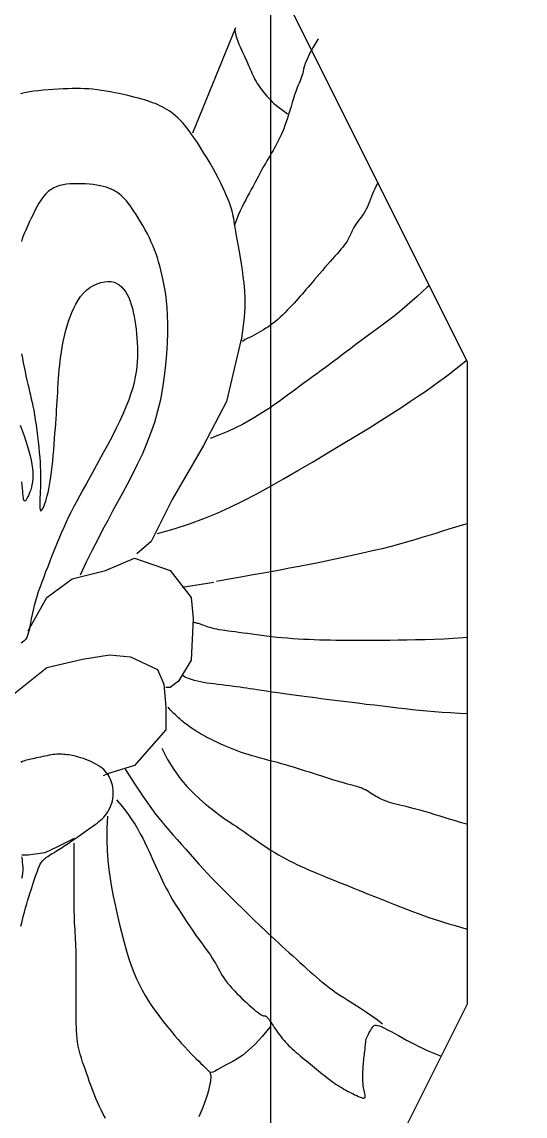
# Model space of a CAD drawing. Extents: x 377 to 3679, y 2766 to 6385.
# Drawn here: x 2147.2 to 2214.5, y 5217 to 5363.2 of the extents above; entities that cross this region are included whole.
import ezdxf

# ---------------------------------------------------------------- set-up
doc = ezdxf.new("R2010")
doc.units = 0
doc.header["$MEASUREMENT"] = 0
doc.layers.get('0').update_dxf_attribs({"linetype": 'CONTINUOUS'})
for name, color, linetype in [('3', 3, 'CONTINUOUS'), ('7', 7, 'CONTINUOUS'), ('BH', 3, 'CONTINUOUS'), ('TEXT', 3, 'CONTINUOUS')]:
    doc.layers.add(name, color=color, linetype=linetype)
doc.styles.add('HZ', font='')
doc.styles.get('HZ').set_extended_font_data('仿宋_GB2312')
doc.dimstyles.get("Standard").update_dxf_attribs({"dimscale": 25, "dimtxt": 2, "dimasz": 0.5, "dimexe": 1, "dimexo": 1, "dimgap": 0.5, "dimtad": 1, "dimdec": 0, "dimzin": 0, "dimtxsty": 'HZ', "dimblk1": 'DOT', "dimblk2": 'DOT', "dimsah": 1, "dimcen": 0, "dimclrd": 256, "dimclre": 256, "dimclrt": 256, "dimazin": 3, "dimtfac": 0.5, "dimtdec": 0, "dimtmove": 0, "dimatfit": 3, "dimtolj": 1, "dimtzin": 0})

# ---------------------------------------------------------------- blocks, each defined once
blk = doc.blocks.new('_DOT')
at = {"color": 0, "linetype": 'BYBLOCK'}
blk.add_line((-0.35, 0), (-1, 0), dxfattribs=at)
at = {"color": 0, "linetype": 'BYBLOCK', "const_width": 0.35}
blk.add_lwpolyline([(-0.175, 0, 1), (0.175, 0, 1)], format="xyb", close=True, dxfattribs=at)

msp = doc.modelspace()

# ---------------------------------------------------------------- hatches: boundary and pattern name
at = {"layer": 'BH'}
h = msp.add_hatch(dxfattribs=at)
h.set_pattern_fill('AR-RROOF', color=256, scale=20, angle=45, style=0)
h.set_pattern_definition([(45, (-7283.46, 4749.96), (431.052, 1149.473), [7620, -1016, 2540, -508]), (45, (-6985.3, 5407.3), (-836.96, 118.54), [1524, -167.64, 3048, -381]), (45, (-7409.2, 5234.9), (1627.222, 2108.564), [4064, -711.2, 2032, -508])])
h.paths.add_polyline_path([(2567.11, 5597.22), (2600.41, 5597.22), (2593.71, 5544.63, -0.101163), (2592.53, 5542.39), (2592.53, 5539.73), (2604.15, 5539.73, 0.190114), (2600.05, 5486.57, 0.025119), (2632.22, 5308.46, -0.363634), (2618.82, 5289.05), (2658.04, 5289.05, -0.483808), (2649.98, 5302.96, 0.28695), (2663.9, 5331.52, 0.064201), (2631.51, 5446.8), (2749.91, 5446.8, 0.064201), (2717.51, 5331.52, 0.28695), (2731.44, 5302.96, -0.483808), (2723.37, 5289.05), (2930.74, 5289.05), (2930.74, 5731.05), (2160.74, 5731.05), (2160.74, 5723.55), (2100.74, 5723.55), (2100.74, 5731.05), (1330.74, 5731.05), (1330.74, 5289.05), (2036.79, 5289.05), (2036.79, 5331.05), (2086.79, 5431.05), (2186.79, 5431.05), (2236.79, 5331.05), (2236.79, 5289.05), (2418.52, 5289.05), (2418.52, 5291.59, -0.140722), (2440.36, 5299.49, 0.230128), (2445.11, 5308.14), (2445.11, 5341.46, -0.518981), (2444.22, 5346.92, -0.60604), (2443.49, 5351.97, -0.660376), (2442.71, 5357.3, -0.015724), (2440.71, 5357.7), (2406.53, 5409.21), (2473.78, 5409.21), (2470.19, 5414.61), (2556.7, 5414.61, 0.010093), (2567.48, 5486.57, 0.190114), (2563.38, 5539.73), (2575, 5539.73), (2575, 5542.39, -0.101163), (2573.82, 5544.63)])
h.paths.add_polyline_path([(2036.79, 5271.05), (2024.19, 5271.05), (2024.19, 5281.05), (1343.33, 5281.05), (1343.33, 5271.05), (1330.74, 5271.05), (1330.74, 4989.05), (1661.34, 4989.05), (1661.34, 4991.65, -0.241584), (1679.42, 5003.95, 0.406968), (1690.3, 5019.9, 0.174163), (1687.89, 5024.03, -0.625959), (1690.29, 5048.29, 0.304056), (1680.39, 5064.79, -0.313174), (1656.39, 5094.57, -0.059937), (1661.68, 5141.99), (1728.9, 5141.99, -0.037567), (1733.55, 5112.39), (1768.7, 5112.39, -0.103304), (1767.97, 5075.11, -0.218444), (1752.9, 5058.35, -0.255287), (1748.23, 5050.62, 0.350014), (1746.37, 5041.77, -0.652621), (1746.37, 5021.37, 0.209907), (1750.83, 5002.85, -0.168461), (1771.93, 4991.65), (1771.93, 4989.05), (1795.65, 4989.05), (1795.65, 4991.65, -0.192355), (1816.68, 5004.36, 0.366447), (1824.02, 5020.82, -0.534024), (1820.57, 5043.28, 0.19278), (1824.98, 5049.16, 0.255254), (1815.1, 5062.85, -0.365209), (1792.78, 5095.97, -0.025268), (1798.2, 5138.33), (1862.6, 5138.33, -0.025268), (1868.02, 5095.97, -0.365209), (1845.7, 5062.85, 0.255254), (1835.82, 5049.16, 0.19278), (1840.23, 5043.28, -0.534024), (1836.78, 5020.82, 0.366447), (1844.12, 5004.36, -0.192355), (1865.15, 4991.65), (1865.15, 4989.05), (2036.79, 4989.05)])
h.paths.add_polyline_path([(2930.74, 5271.05), (2918.14, 5271.05), (2918.14, 5281.05), (2250.69, 5281.05), (2250.69, 5271.05), (2236.79, 5271.05), (2236.79, 4989.05), (2930.74, 4989.05)])

# ---------------------------------------------------------------- linework, layer by layer
at = {"layer": '3'}
for points in [[(2175.79, 5362.42), (2170.07, 5348.35)], [(2175.69, 5362.26), (2175.77, 5361.84), (2175.87, 5361.42), (2175.99, 5361.02), (2176.13, 5360.63), (2176.27, 5360.26), (2176.42, 5359.91), (2176.56, 5359.58), (2176.7, 5359.28), (2176.83, 5359), (2176.95, 5358.74), (2177.06, 5358.5), (2177.16, 5358.27), (2177.26, 5358.05), (2177.35, 5357.83), (2177.45, 5357.61), (2177.55, 5357.38), (2177.66, 5357.14), (2177.77, 5356.89), (2177.88, 5356.63), (2178, 5356.36), (2178.13, 5356.09), (2178.27, 5355.82), (2178.41, 5355.55), (2178.56, 5355.28), (2178.72, 5355.01), (2178.88, 5354.76), (2179.05, 5354.5), (2179.23, 5354.25), (2179.42, 5354.01), (2179.6, 5353.77), (2179.8, 5353.53), (2180, 5353.3), (2180.2, 5353.07), (2180.42, 5352.84), (2180.67, 5352.59), (2180.95, 5352.33), (2181.29, 5352.05), (2181.7, 5351.73), (2182.18, 5351.37), (2182.74, 5350.96)], [(2186.84, 5360.95), (2186.2, 5359.84), (2185.71, 5358.95), (2185.37, 5358.24), (2185.14, 5357.68), (2185, 5357.24), (2184.91, 5356.9), (2184.86, 5356.62), (2184.81, 5356.37), (2184.74, 5356.12), (2184.65, 5355.87), (2184.55, 5355.61), (2184.43, 5355.33), (2184.3, 5355.02), (2184.16, 5354.69), (2184.01, 5354.32), (2183.86, 5353.91), (2183.71, 5353.46), (2183.55, 5352.97), (2183.39, 5352.46), (2183.23, 5351.93), (2183.07, 5351.39), (2182.91, 5350.86), (2182.74, 5350.34), (2182.58, 5349.85), (2182.41, 5349.38), (2182.25, 5348.95), (2182.08, 5348.54), (2181.92, 5348.15), (2181.75, 5347.78), (2181.57, 5347.42), (2181.39, 5347.07), (2181.21, 5346.73), (2181.02, 5346.4), (2180.83, 5346.06), (2180.64, 5345.72), (2180.43, 5345.38), (2180.23, 5345.02), (2180.01, 5344.66), (2179.8, 5344.29), (2179.57, 5343.9), (2179.34, 5343.49), (2179.11, 5343.07), (2178.88, 5342.63), (2178.64, 5342.19), (2178.39, 5341.74), (2178.15, 5341.28), (2177.91, 5340.83), (2177.66, 5340.38), (2177.41, 5339.93), (2177.17, 5339.47), (2176.92, 5339), (2176.68, 5338.51), (2176.43, 5337.97), (2176.18, 5337.4), (2175.94, 5336.76), (2175.69, 5336.06)], [(2176.59, 5320.61), (2176.84, 5322.29), (2177, 5323.78), (2177.08, 5325.1), (2177.1, 5326.28), (2177.05, 5327.35), (2176.97, 5328.32), (2176.85, 5329.22), (2176.72, 5330.09), (2176.59, 5330.92), (2176.46, 5331.74), (2176.32, 5332.52), (2176.19, 5333.27), (2176.07, 5333.97), (2175.96, 5334.62), (2175.86, 5335.21), (2175.77, 5335.74), (2175.69, 5336.19), (2175.63, 5336.59), (2175.57, 5336.95), (2175.5, 5337.28), (2175.44, 5337.6), (2175.36, 5337.92), (2175.26, 5338.26), (2175.14, 5338.63), (2174.99, 5339.04), (2174.82, 5339.49), (2174.61, 5339.99), (2174.38, 5340.52), (2174.12, 5341.09), (2173.83, 5341.69), (2173.52, 5342.31), (2173.17, 5342.97), (2172.8, 5343.64), (2172.41, 5344.33), (2172, 5345.02), (2171.58, 5345.7), (2171.17, 5346.37), (2170.75, 5347.01), (2170.35, 5347.6), (2169.97, 5348.15), (2169.62, 5348.65), (2169.28, 5349.09), (2168.97, 5349.48), (2168.66, 5349.83), (2168.37, 5350.14), (2168.08, 5350.42), (2167.8, 5350.68), (2167.51, 5350.91), (2167.23, 5351.13), (2166.93, 5351.33), (2166.63, 5351.52), (2166.33, 5351.7), (2166.02, 5351.86), (2165.7, 5352.02), (2165.38, 5352.17), (2165.06, 5352.3), (2164.72, 5352.43), (2164.38, 5352.56), (2164.03, 5352.67), (2163.66, 5352.79), (2163.26, 5352.9), (2162.85, 5353.02), (2162.4, 5353.14), (2161.91, 5353.26), (2161.39, 5353.38), (2160.84, 5353.51), (2160.27, 5353.64), (2159.68, 5353.76), (2159.07, 5353.88), (2158.47, 5353.98), (2157.88, 5354.08), (2157.29, 5354.16), (2156.73, 5354.22), (2156.18, 5354.27), (2155.63, 5354.3), (2155.09, 5354.32), (2154.53, 5354.32), (2153.97, 5354.31), (2153.38, 5354.29), (2152.76, 5354.27), (2152.11, 5354.23), (2151.44, 5354.19), (2150.76, 5354.14), (2150.09, 5354.09), (2149.45, 5354.02), (2148.84, 5353.96), (2148.29, 5353.88), (2147.81, 5353.8), (2147.41, 5353.72), (2147.08, 5353.63)], [(2155.07, 5289.36), (2155.88, 5291.06), (2156.65, 5292.61), (2157.38, 5294.04), (2158.08, 5295.38), (2158.76, 5296.65), (2159.42, 5297.88), (2160.08, 5299.09), (2160.74, 5300.3), (2161.41, 5301.55), (2162.07, 5302.82), (2162.72, 5304.14), (2163.35, 5305.48), (2163.95, 5306.87), (2164.5, 5308.29), (2165, 5309.74), (2165.44, 5311.24), (2165.8, 5312.77), (2166.1, 5314.32), (2166.33, 5315.87), (2166.51, 5317.4), (2166.63, 5318.89), (2166.71, 5320.31), (2166.74, 5321.66), (2166.74, 5322.9), (2166.71, 5324.02), (2166.65, 5325.04), (2166.57, 5325.96), (2166.47, 5326.79), (2166.35, 5327.55), (2166.22, 5328.24), (2166.09, 5328.89), (2165.95, 5329.49), (2165.81, 5330.07), (2165.67, 5330.63), (2165.52, 5331.18), (2165.36, 5331.71), (2165.18, 5332.23), (2164.99, 5332.75), (2164.79, 5333.28), (2164.55, 5333.81), (2164.3, 5334.36), (2164.02, 5334.91), (2163.73, 5335.46), (2163.43, 5336), (2163.12, 5336.53), (2162.81, 5337.03), (2162.52, 5337.51), (2162.23, 5337.95), (2161.96, 5338.34), (2161.7, 5338.7), (2161.46, 5339.02), (2161.22, 5339.31), (2160.98, 5339.57), (2160.75, 5339.81), (2160.52, 5340.02), (2160.28, 5340.22), (2160.03, 5340.41), (2159.76, 5340.58), (2159.49, 5340.74), (2159.19, 5340.89), (2158.87, 5341.02), (2158.52, 5341.14), (2158.13, 5341.24), (2157.72, 5341.34), (2157.26, 5341.42), (2156.78, 5341.49), (2156.27, 5341.54), (2155.75, 5341.58), (2155.22, 5341.6), (2154.69, 5341.61), (2154.17, 5341.6), (2153.67, 5341.57), (2153.2, 5341.53), (2152.75, 5341.46), (2152.32, 5341.36), (2151.91, 5341.23), (2151.52, 5341.07), (2151.15, 5340.85), (2150.8, 5340.59), (2150.46, 5340.27), (2150.14, 5339.89), (2149.83, 5339.47), (2149.53, 5339), (2149.25, 5338.52), (2148.98, 5338.02), (2148.73, 5337.51), (2148.5, 5337.02), (2148.28, 5336.55), (2148.08, 5336.12), (2147.89, 5335.71), (2147.72, 5335.33), (2147.57, 5334.96), (2147.43, 5334.6), (2147.3, 5334.25), (2147.18, 5333.9)], [(2194.83, 5341.75), (2194.73, 5341.55), (2194.57, 5341.23), (2194.42, 5340.9), (2194.27, 5340.57), (2194.13, 5340.23), (2194, 5339.88), (2193.86, 5339.53), (2193.72, 5339.19), (2193.58, 5338.85), (2193.44, 5338.53), (2193.29, 5338.21), (2193.13, 5337.92), (2192.96, 5337.64), (2192.78, 5337.38), (2192.6, 5337.14), (2192.42, 5336.9), (2192.25, 5336.67), (2192.07, 5336.44), (2191.91, 5336.21), (2191.76, 5335.98), (2191.62, 5335.74), (2191.5, 5335.5), (2191.38, 5335.24), (2191.26, 5334.99), (2191.14, 5334.73), (2191.02, 5334.46), (2190.88, 5334.2), (2190.72, 5333.93), (2190.55, 5333.67), (2190.35, 5333.4), (2190.14, 5333.12), (2189.91, 5332.84), (2189.65, 5332.54), (2189.38, 5332.23), (2189.09, 5331.91), (2188.78, 5331.56), (2188.46, 5331.19), (2188.12, 5330.8), (2187.77, 5330.41), (2187.42, 5330), (2187.07, 5329.6), (2186.73, 5329.2), (2186.39, 5328.82), (2186.08, 5328.45), (2185.78, 5328.1), (2185.5, 5327.77), (2185.23, 5327.46), (2184.97, 5327.15), (2184.71, 5326.86), (2184.45, 5326.56), (2184.19, 5326.27), (2183.92, 5325.96), (2183.63, 5325.65), (2183.34, 5325.33), (2183.04, 5325.01), (2182.73, 5324.69), (2182.41, 5324.37), (2182.1, 5324.06), (2181.78, 5323.76), (2181.46, 5323.48), (2181.14, 5323.21), (2180.83, 5322.96), (2180.51, 5322.73), (2180.2, 5322.5), (2179.88, 5322.29), (2179.57, 5322.09), (2179.25, 5321.9), (2178.93, 5321.72), (2178.61, 5321.54), (2178.28, 5321.37), (2177.97, 5321.21), (2177.66, 5321.06), (2177.38, 5320.91), (2177.11, 5320.77), (2176.88, 5320.63), (2176.68, 5320.51)], [(2147.21, 5318.86), (2147.31, 5318.28), (2147.43, 5317.69), (2147.54, 5317.1), (2147.67, 5316.5), (2147.79, 5315.92), (2147.92, 5315.36), (2148.04, 5314.82), (2148.16, 5314.31), (2148.28, 5313.83), (2148.39, 5313.35), (2148.5, 5312.88), (2148.61, 5312.39), (2148.72, 5311.88), (2148.82, 5311.33), (2148.93, 5310.73), (2149.03, 5310.07), (2149.14, 5309.37), (2149.23, 5308.64), (2149.33, 5307.89), (2149.42, 5307.14), (2149.5, 5306.4), (2149.57, 5305.69), (2149.63, 5305.02), (2149.67, 5304.4), (2149.71, 5303.83), (2149.73, 5303.3), (2149.74, 5302.8), (2149.75, 5302.33), (2149.74, 5301.87), (2149.73, 5301.43), (2149.72, 5300.98), (2149.7, 5300.52), (2149.68, 5300.07), (2149.66, 5299.63), (2149.64, 5299.22), (2149.63, 5298.84), (2149.63, 5298.51), (2149.65, 5298.25), (2149.67, 5298.05), (2149.72, 5297.93), (2149.77, 5297.89), (2149.85, 5297.92), (2149.93, 5298.01), (2150.02, 5298.16), (2150.12, 5298.36), (2150.22, 5298.61), (2150.32, 5298.89), (2150.43, 5299.2), (2150.53, 5299.54), (2150.63, 5299.92), (2150.74, 5300.34), (2150.84, 5300.8), (2150.93, 5301.31), (2151.02, 5301.86), (2151.11, 5302.46), (2151.2, 5303.11), (2151.28, 5303.81), (2151.36, 5304.53), (2151.43, 5305.27), (2151.5, 5306.02), (2151.56, 5306.77), (2151.62, 5307.51), (2151.67, 5308.22), (2151.72, 5308.9), (2151.77, 5309.55), (2151.81, 5310.18), (2151.85, 5310.79), (2151.89, 5311.38), (2151.93, 5311.97), (2151.96, 5312.56), (2152, 5313.14), (2152.03, 5313.74), (2152.07, 5314.34), (2152.11, 5314.95), (2152.15, 5315.56), (2152.19, 5316.17), (2152.25, 5316.78), (2152.3, 5317.38), (2152.37, 5317.98), (2152.44, 5318.56), (2152.53, 5319.14), (2152.62, 5319.72), (2152.73, 5320.3), (2152.85, 5320.87), (2152.98, 5321.45), (2153.13, 5322.03), (2153.3, 5322.62), (2153.48, 5323.22), (2153.69, 5323.81), (2153.91, 5324.4), (2154.17, 5324.98), (2154.45, 5325.53), (2154.76, 5326.06), (2155.1, 5326.54), (2155.49, 5326.99), (2155.9, 5327.38), (2156.35, 5327.72), (2156.82, 5328), (2157.31, 5328.22), (2157.79, 5328.39), (2158.27, 5328.49), (2158.73, 5328.54), (2159.16, 5328.52), (2159.56, 5328.43), (2159.93, 5328.29), (2160.27, 5328.09), (2160.57, 5327.83), (2160.85, 5327.53), (2161.1, 5327.19), (2161.33, 5326.8), (2161.53, 5326.38), (2161.71, 5325.93), (2161.87, 5325.45), (2162.02, 5324.95), (2162.14, 5324.43), (2162.25, 5323.88), (2162.35, 5323.32), (2162.43, 5322.74), (2162.51, 5322.16), (2162.57, 5321.56), (2162.63, 5320.95), (2162.67, 5320.34), (2162.69, 5319.72), (2162.7, 5319.09), (2162.69, 5318.45), (2162.66, 5317.8), (2162.6, 5317.14), (2162.52, 5316.47), (2162.4, 5315.79), (2162.25, 5315.08), (2162.06, 5314.34), (2161.82, 5313.56), (2161.53, 5312.74), (2161.19, 5311.86), (2160.79, 5310.92), (2160.32, 5309.91), (2159.8, 5308.85), (2159.25, 5307.76), (2158.67, 5306.65), (2158.07, 5305.55), (2157.48, 5304.47), (2156.91, 5303.44), (2156.37, 5302.46), (2155.87, 5301.56), (2155.4, 5300.72), (2154.97, 5299.94), (2154.57, 5299.19), (2154.2, 5298.48), (2153.84, 5297.78), (2153.49, 5297.08), (2153.16, 5296.38), (2152.83, 5295.65), (2152.51, 5294.91), (2152.19, 5294.16), (2151.88, 5293.4), (2151.57, 5292.65), (2151.27, 5291.9), (2150.98, 5291.16), (2150.7, 5290.43), (2150.42, 5289.73), (2150.16, 5289.04), (2149.9, 5288.38), (2149.67, 5287.73), (2149.44, 5287.09), (2149.24, 5286.46), (2149.05, 5285.84), (2148.88, 5285.23), (2148.74, 5284.62), (2148.61, 5284.03), (2148.49, 5283.46), (2148.39, 5282.92), (2148.29, 5282.42), (2148.2, 5281.96), (2148.1, 5281.57), (2148, 5281.24), (2147.89, 5280.97), (2147.77, 5280.77), (2147.64, 5280.61), (2147.49, 5280.47), (2147.32, 5280.34), (2147.13, 5280.2)], [(2201.69, 5328.02), (2201.44, 5327.77), (2200.78, 5327.17), (2200.11, 5326.55), (2199.42, 5325.95), (2198.75, 5325.36), (2198.08, 5324.79), (2197.45, 5324.27), (2196.85, 5323.79), (2196.29, 5323.35), (2195.76, 5322.95), (2195.25, 5322.57), (2194.75, 5322.2), (2194.26, 5321.85), (2193.77, 5321.49), (2193.27, 5321.13), (2192.76, 5320.76), (2192.24, 5320.37), (2191.71, 5319.97), (2191.17, 5319.56), (2190.62, 5319.14), (2190.07, 5318.73), (2189.51, 5318.3), (2188.95, 5317.88), (2188.39, 5317.47), (2187.82, 5317.05), (2187.25, 5316.64), (2186.69, 5316.22), (2186.12, 5315.81), (2185.56, 5315.4), (2185, 5314.99), (2184.44, 5314.58), (2183.89, 5314.17), (2183.34, 5313.76), (2182.78, 5313.35), (2182.22, 5312.94), (2181.64, 5312.52), (2181.04, 5312.1), (2180.42, 5311.67), (2179.77, 5311.24), (2179.08, 5310.8), (2178.35, 5310.36), (2177.57, 5309.9), (2176.72, 5309.45), (2175.79, 5308.98), (2174.77, 5308.51), (2173.65, 5308.03), (2172.42, 5307.54)], [(2176.55, 5320.85), (2174.6, 5312.49), (2171.53, 5306.64), (2167.34, 5299.4), (2164.55, 5293.82), (2162.6, 5292.15)], [(2165.38, 5294.88), (2167.61, 5295.5), (2169.66, 5296.16), (2171.56, 5296.85), (2173.36, 5297.59), (2175.1, 5298.38), (2176.82, 5299.22), (2178.55, 5300.13), (2180.34, 5301.11), (2182.21, 5302.17), (2184.14, 5303.28), (2186.11, 5304.42), (2188.07, 5305.59), (2190, 5306.74), (2191.86, 5307.87), (2193.62, 5308.96), (2195.25, 5309.97), (2196.71, 5310.9), (2198.03, 5311.75), (2199.21, 5312.53), (2200.28, 5313.24), (2201.24, 5313.9), (2202.12, 5314.53), (2202.93, 5315.11), (2203.69, 5315.67), (2204.41, 5316.22), (2205.13, 5316.78), (2205.87, 5317.35), (2206.65, 5317.98), (2206.7, 5318.01)], [(2147.02, 5309.36), (2147.29, 5308.62), (2147.55, 5307.9), (2147.78, 5307.19), (2148, 5306.51), (2148.18, 5305.86), (2148.34, 5305.24), (2148.47, 5304.65), (2148.58, 5304.09), (2148.65, 5303.56), (2148.7, 5303.07), (2148.71, 5302.6), (2148.7, 5302.17), (2148.66, 5301.76), (2148.59, 5301.38), (2148.52, 5301.04), (2148.42, 5300.72), (2148.32, 5300.43), (2148.22, 5300.16), (2148.11, 5299.93), (2148.01, 5299.71), (2147.92, 5299.53), (2147.83, 5299.38), (2147.75, 5299.27), (2147.68, 5299.21), (2147.61, 5299.19), (2147.56, 5299.21), (2147.51, 5299.3), (2147.47, 5299.44), (2147.44, 5299.64), (2147.42, 5299.88), (2147.39, 5300.18), (2147.37, 5300.52), (2147.33, 5300.89), (2147.29, 5301.31), (2147.24, 5301.75)], [(2206.79, 5296.18), (2206.13, 5295.98), (2205.24, 5295.71), (2204.35, 5295.43), (2203.46, 5295.16), (2202.57, 5294.88), (2201.67, 5294.6), (2200.74, 5294.32), (2199.79, 5294.03), (2198.79, 5293.74), (2197.74, 5293.44), (2196.62, 5293.14), (2195.42, 5292.84), (2194.14, 5292.53), (2192.79, 5292.22), (2191.39, 5291.91), (2189.96, 5291.6), (2188.52, 5291.3), (2187.09, 5291.01), (2185.68, 5290.73), (2184.33, 5290.46), (2183.04, 5290.22), (2181.78, 5289.98), (2180.53, 5289.75), (2179.26, 5289.52), (2177.92, 5289.28), (2176.5, 5289.03), (2174.96, 5288.76), (2173.26, 5288.47)], [(2148.09, 5281.84), (2150.6, 5286.3), (2153.95, 5288.81), (2158.42, 5289.92), (2162.32, 5291.59), (2167.07, 5289.92), (2169.86, 5286.3), (2170.13, 5283.51), (2169.86, 5277.94), (2168.18, 5275.15), (2167.07, 5274.31), (2166.51, 5274.31)], [(2172.92, 5288.33), (2168.66, 5287.67)], [(2206.79, 5280.98), (2206.24, 5280.93), (2204.93, 5280.85), (2203.64, 5280.77), (2202.36, 5280.72), (2201.12, 5280.67), (2199.89, 5280.64), (2198.7, 5280.61), (2197.55, 5280.6), (2196.44, 5280.59), (2195.37, 5280.58), (2194.34, 5280.58), (2193.37, 5280.58), (2192.46, 5280.58), (2191.59, 5280.58), (2190.77, 5280.58), (2189.98, 5280.59), (2189.22, 5280.59), (2188.48, 5280.6), (2187.75, 5280.62), (2187.03, 5280.63), (2186.32, 5280.66), (2185.6, 5280.69), (2184.88, 5280.72), (2184.17, 5280.76), (2183.46, 5280.81), (2182.75, 5280.86), (2182.05, 5280.92), (2181.35, 5280.99), (2180.65, 5281.06), (2179.97, 5281.15), (2179.3, 5281.23), (2178.64, 5281.32), (2178.01, 5281.4), (2177.4, 5281.49), (2176.82, 5281.57), (2176.27, 5281.64), (2175.75, 5281.71), (2175.27, 5281.78), (2174.82, 5281.83), (2174.4, 5281.89), (2174.01, 5281.95), (2173.64, 5282.01), (2173.3, 5282.07), (2172.99, 5282.14), (2172.69, 5282.21), (2172.41, 5282.29), (2172.15, 5282.37), (2171.92, 5282.46), (2171.7, 5282.54), (2171.49, 5282.61), (2171.31, 5282.68), (2171.14, 5282.74), (2170.99, 5282.78), (2170.85, 5282.82), (2170.73, 5282.85), (2170.61, 5282.88), (2170.49, 5282.91), (2170.38, 5282.94), (2170.26, 5282.98), (2170.14, 5283.04)], [(2129.95, 5259.98), (2136.09, 5264.44), (2139.44, 5266.11), (2145.02, 5272.52), (2150.6, 5276.98), (2155.34, 5278.09), (2158.97, 5278.65), (2161.76, 5278.37), (2165.39, 5276.7), (2166.22, 5274.75), (2166.5, 5271.68), (2166.5, 5268.62), (2162.32, 5263.88), (2158.69, 5262.77), (2158.13, 5262.49)], [(2206.79, 5270.79), (2205.74, 5270.83), (2204.56, 5270.89), (2203.45, 5270.96), (2202.4, 5271.03), (2201.39, 5271.12), (2200.42, 5271.21), (2199.46, 5271.31), (2198.5, 5271.42), (2197.53, 5271.53), (2196.53, 5271.65), (2195.48, 5271.78), (2194.4, 5271.91), (2193.28, 5272.04), (2192.15, 5272.18), (2191, 5272.32), (2189.85, 5272.46), (2188.7, 5272.6), (2187.56, 5272.75), (2186.45, 5272.89), (2185.36, 5273.03), (2184.31, 5273.17), (2183.31, 5273.3), (2182.36, 5273.44), (2181.48, 5273.56), (2180.67, 5273.68), (2179.94, 5273.78), (2179.29, 5273.88), (2178.72, 5273.97), (2178.21, 5274.05), (2177.74, 5274.12), (2177.31, 5274.19), (2176.88, 5274.26), (2176.45, 5274.32), (2176, 5274.38), (2175.53, 5274.44), (2175.03, 5274.51), (2174.51, 5274.57), (2173.98, 5274.63), (2173.46, 5274.69), (2172.94, 5274.76), (2172.45, 5274.82), (2171.98, 5274.89), (2171.54, 5274.96), (2171.13, 5275.03), (2170.73, 5275.12), (2170.34, 5275.22), (2169.94, 5275.35), (2169.53, 5275.51), (2169.09, 5275.69), (2168.62, 5275.92)], [(2206.79, 5256.03), (2206.57, 5256.09), (2205.9, 5256.27), (2205.22, 5256.46), (2204.53, 5256.66), (2203.85, 5256.87), (2203.17, 5257.08), (2202.51, 5257.29), (2201.86, 5257.49), (2201.24, 5257.68), (2200.65, 5257.85), (2200.09, 5258), (2199.57, 5258.14), (2199.08, 5258.26), (2198.62, 5258.37), (2198.19, 5258.47), (2197.78, 5258.57), (2197.4, 5258.66), (2197.04, 5258.75), (2196.7, 5258.84), (2196.38, 5258.94), (2196.08, 5259.04), (2195.8, 5259.15), (2195.52, 5259.26), (2195.26, 5259.37), (2195.01, 5259.49), (2194.77, 5259.62), (2194.54, 5259.76), (2194.31, 5259.9), (2194.09, 5260.05), (2193.87, 5260.19), (2193.64, 5260.33), (2193.42, 5260.47), (2193.18, 5260.6), (2192.94, 5260.72), (2192.69, 5260.82), (2192.43, 5260.92), (2192.14, 5261.01), (2191.84, 5261.1), (2191.52, 5261.19), (2191.17, 5261.29), (2190.79, 5261.39), (2190.37, 5261.51), (2189.93, 5261.64), (2189.45, 5261.78), (2188.95, 5261.93), (2188.42, 5262.1), (2187.89, 5262.27), (2187.34, 5262.44), (2186.79, 5262.61), (2186.25, 5262.79), (2185.71, 5262.96), (2185.17, 5263.13), (2184.64, 5263.3), (2184.11, 5263.46), (2183.58, 5263.63), (2183.05, 5263.79), (2182.51, 5263.94), (2181.96, 5264.1), (2181.4, 5264.25), (2180.83, 5264.4), (2180.27, 5264.55), (2179.7, 5264.7), (2179.14, 5264.86), (2178.58, 5265.01), (2178.03, 5265.17), (2177.5, 5265.33), (2176.99, 5265.49), (2176.49, 5265.66), (2176.02, 5265.84), (2175.56, 5266.01), (2175.12, 5266.18), (2174.7, 5266.36), (2174.3, 5266.53), (2173.92, 5266.69), (2173.56, 5266.85), (2173.22, 5267.01), (2172.9, 5267.17), (2172.58, 5267.32), (2172.28, 5267.47), (2171.99, 5267.63), (2171.7, 5267.79), (2171.41, 5267.95), (2171.12, 5268.11), (2170.84, 5268.28), (2170.56, 5268.45), (2170.29, 5268.63), (2170.03, 5268.8), (2169.78, 5268.96), (2169.55, 5269.13), (2169.33, 5269.29), (2169.14, 5269.44), (2168.96, 5269.58), (2168.79, 5269.72), (2168.64, 5269.85), (2168.49, 5269.99), (2168.34, 5270.12), (2168.2, 5270.25), (2168.05, 5270.39), (2167.89, 5270.53), (2167.73, 5270.68), (2167.56, 5270.82), (2167.4, 5270.98), (2167.24, 5271.14), (2167.09, 5271.31), (2166.95, 5271.48), (2166.82, 5271.66)], [(2147.12, 5242.39), (2147.27, 5243.04), (2147.42, 5243.67), (2147.58, 5244.27), (2147.74, 5244.84), (2147.89, 5245.4), (2148.05, 5245.93), (2148.2, 5246.44), (2148.36, 5246.92), (2148.51, 5247.39), (2148.65, 5247.84), (2148.79, 5248.27), (2148.93, 5248.68), (2149.06, 5249.07), (2149.19, 5249.43), (2149.31, 5249.77), (2149.43, 5250.08), (2149.55, 5250.36), (2149.66, 5250.6), (2149.78, 5250.81), (2149.89, 5250.98), (2150, 5251.14), (2150.12, 5251.27), (2150.25, 5251.39), (2150.39, 5251.5), (2150.54, 5251.61), (2150.7, 5251.72), (2150.89, 5251.83), (2151.08, 5251.96), (2151.29, 5252.09), (2151.51, 5252.22), (2151.74, 5252.36), (2151.97, 5252.5), (2152.2, 5252.64), (2152.42, 5252.78), (2152.65, 5252.93), (2152.87, 5253.07), (2153.09, 5253.22), (2153.32, 5253.37), (2153.55, 5253.53), (2153.79, 5253.7), (2154.04, 5253.88), (2154.31, 5254.06), (2154.6, 5254.26), (2154.89, 5254.47), (2155.2, 5254.69), (2155.52, 5254.91), (2155.83, 5255.14), (2156.14, 5255.36), (2156.45, 5255.57), (2156.74, 5255.78), (2157.02, 5255.98), (2157.29, 5256.18), (2157.54, 5256.37), (2157.77, 5256.56), (2157.99, 5256.76), (2158.2, 5256.97), (2158.39, 5257.19), (2158.57, 5257.42), (2158.74, 5257.68), (2158.89, 5257.95), (2159.03, 5258.24), (2159.15, 5258.53), (2159.26, 5258.84), (2159.34, 5259.15), (2159.41, 5259.46), (2159.45, 5259.77), (2159.47, 5260.07), (2159.47, 5260.37), (2159.44, 5260.66), (2159.4, 5260.95), (2159.35, 5261.23), (2159.28, 5261.5), (2159.19, 5261.76), (2159.09, 5262.01), (2158.98, 5262.25), (2158.86, 5262.48), (2158.73, 5262.7), (2158.57, 5262.91), (2158.4, 5263.12), (2158.2, 5263.32), (2157.98, 5263.51), (2157.73, 5263.7), (2157.45, 5263.88), (2157.14, 5264.06), (2156.82, 5264.22), (2156.48, 5264.38), (2156.14, 5264.53), (2155.79, 5264.67), (2155.46, 5264.79), (2155.13, 5264.9), (2154.82, 5264.99), (2154.53, 5265.08), (2154.25, 5265.14), (2153.99, 5265.2), (2153.73, 5265.25), (2153.49, 5265.28), (2153.25, 5265.31), (2153.03, 5265.34), (2152.8, 5265.35), (2152.58, 5265.37), (2152.36, 5265.37), (2152.14, 5265.37), (2151.91, 5265.36), (2151.67, 5265.34), (2151.43, 5265.32), (2151.17, 5265.28), (2150.89, 5265.24), (2150.61, 5265.18), (2150.32, 5265.12), (2150.03, 5265.06), (2149.74, 5265), (2149.45, 5264.93), (2149.18, 5264.87), (2148.93, 5264.82), (2148.69, 5264.77), (2148.47, 5264.73), (2148.27, 5264.68), (2148.07, 5264.64), (2147.88, 5264.59), (2147.69, 5264.53), (2147.51, 5264.46), (2147.31, 5264.38), (2147.12, 5264.28)], [(2165.96, 5266.18), (2166.73, 5264.67), (2167.56, 5263.32), (2168.42, 5262.13), (2169.3, 5261.08), (2170.17, 5260.17), (2171.02, 5259.38), (2171.81, 5258.69), (2172.54, 5258.11), (2173.19, 5257.61), (2173.75, 5257.19), (2174.26, 5256.84), (2174.71, 5256.53), (2175.12, 5256.25), (2175.51, 5256), (2175.88, 5255.75), (2176.26, 5255.5), (2176.64, 5255.24), (2177.04, 5254.96), (2177.45, 5254.67), (2177.87, 5254.37), (2178.3, 5254.06), (2178.74, 5253.75), (2179.19, 5253.44), (2179.65, 5253.13), (2180.11, 5252.82), (2180.58, 5252.53), (2181.06, 5252.23), (2181.54, 5251.95), (2182.03, 5251.67), (2182.52, 5251.4), (2183.01, 5251.14), (2183.5, 5250.89), (2183.99, 5250.65), (2184.49, 5250.41), (2185.01, 5250.18), (2185.56, 5249.94), (2186.13, 5249.7), (2186.75, 5249.44), (2187.42, 5249.17), (2188.15, 5248.87), (2188.94, 5248.55), (2189.78, 5248.21), (2190.67, 5247.86), (2191.58, 5247.49), (2192.52, 5247.12), (2193.46, 5246.74), (2194.39, 5246.37), (2195.31, 5246.01), (2196.19, 5245.65), (2197.05, 5245.31), (2197.88, 5244.99), (2198.68, 5244.68), (2199.46, 5244.38), (2200.22, 5244.1), (2200.96, 5243.83), (2201.67, 5243.58), (2202.37, 5243.34), (2203.06, 5243.11), (2203.75, 5242.89), (2204.45, 5242.68), (2205.16, 5242.47), (2205.89, 5242.25), (2206.66, 5242.03), (2206.79, 5241.99)], [(2161.04, 5263.39), (2162.34, 5261.39), (2163.43, 5259.75), (2164.35, 5258.44), (2165.13, 5257.38), (2165.8, 5256.52), (2166.39, 5255.8), (2166.94, 5255.17), (2167.47, 5254.58), (2168.02, 5253.96), (2168.58, 5253.32), (2169.16, 5252.67), (2169.74, 5252.01), (2170.33, 5251.34), (2170.91, 5250.69), (2171.5, 5250.04), (2172.08, 5249.42), (2172.65, 5248.82), (2173.2, 5248.24), (2173.74, 5247.69), (2174.27, 5247.16), (2174.78, 5246.66), (2175.27, 5246.18), (2175.73, 5245.73), (2176.18, 5245.3), (2176.59, 5244.89), (2176.99, 5244.5), (2177.38, 5244.12), (2177.75, 5243.75), (2178.13, 5243.39), (2178.5, 5243.02), (2178.89, 5242.65), (2179.29, 5242.27), (2179.71, 5241.87), (2180.15, 5241.46), (2180.6, 5241.04), (2181.06, 5240.61), (2181.54, 5240.18), (2182.02, 5239.74), (2182.5, 5239.3), (2182.98, 5238.85), (2183.46, 5238.42), (2183.94, 5237.98), (2184.41, 5237.55), (2184.88, 5237.13), (2185.34, 5236.72), (2185.79, 5236.32), (2186.23, 5235.93), (2186.67, 5235.55), (2187.1, 5235.19), (2187.52, 5234.84), (2187.94, 5234.5), (2188.37, 5234.17), (2188.81, 5233.84), (2189.28, 5233.51), (2189.76, 5233.18), (2190.28, 5232.85), (2190.83, 5232.51), (2191.41, 5232.15), (2192.03, 5231.77), (2192.67, 5231.37), (2193.34, 5230.93), (2194.03, 5230.44), (2194.74, 5229.91), (2195.47, 5229.33)], [(2159.89, 5259.3), (2160.48, 5258.62), (2161.02, 5257.95), (2161.51, 5257.28), (2161.96, 5256.63), (2162.37, 5255.98), (2162.74, 5255.35), (2163.08, 5254.73), (2163.4, 5254.14), (2163.69, 5253.57), (2163.96, 5253.01), (2164.21, 5252.48), (2164.45, 5251.96), (2164.68, 5251.46), (2164.9, 5250.96), (2165.11, 5250.47), (2165.33, 5249.99), (2165.54, 5249.51), (2165.77, 5249.03), (2166, 5248.54), (2166.24, 5248.05), (2166.5, 5247.54), (2166.78, 5247.02), (2167.08, 5246.48), (2167.4, 5245.92), (2167.75, 5245.34), (2168.13, 5244.74), (2168.52, 5244.12), (2168.92, 5243.51), (2169.33, 5242.9), (2169.73, 5242.3), (2170.13, 5241.72), (2170.52, 5241.17), (2170.89, 5240.66), (2171.24, 5240.18), (2171.57, 5239.72), (2171.89, 5239.3), (2172.18, 5238.89), (2172.45, 5238.51), (2172.7, 5238.14), (2172.92, 5237.79), (2173.13, 5237.45), (2173.32, 5237.11), (2173.5, 5236.78), (2173.67, 5236.46), (2173.85, 5236.13), (2174.04, 5235.81), (2174.25, 5235.48), (2174.48, 5235.14), (2174.74, 5234.8), (2175.03, 5234.46), (2175.33, 5234.11), (2175.66, 5233.76), (2175.99, 5233.42), (2176.33, 5233.08), (2176.66, 5232.75), (2177, 5232.44), (2177.32, 5232.14), (2177.63, 5231.86), (2177.92, 5231.6), (2178.2, 5231.36), (2178.45, 5231.14), (2178.69, 5230.95), (2178.89, 5230.8), (2179.07, 5230.67), (2179.22, 5230.57), (2179.34, 5230.5), (2179.44, 5230.46), (2179.52, 5230.43), (2179.59, 5230.42), (2179.64, 5230.42), (2179.69, 5230.42), (2179.73, 5230.42), (2179.77, 5230.42), (2179.81, 5230.41), (2179.86, 5230.38), (2179.92, 5230.34), (2179.98, 5230.28), (2180.06, 5230.2), (2180.14, 5230.09), (2180.25, 5229.96), (2180.37, 5229.79), (2180.51, 5229.59), (2180.66, 5229.37), (2180.82, 5229.13), (2180.99, 5228.88), (2181.17, 5228.62), (2181.35, 5228.36), (2181.53, 5228.1), (2181.72, 5227.85), (2181.9, 5227.6), (2182.09, 5227.36), (2182.29, 5227.13), (2182.49, 5226.9), (2182.7, 5226.67), (2182.91, 5226.44), (2183.14, 5226.22), (2183.39, 5225.99), (2183.64, 5225.77), (2183.9, 5225.54), (2184.17, 5225.32), (2184.44, 5225.09), (2184.72, 5224.87), (2185, 5224.64), (2185.28, 5224.42), (2185.55, 5224.19), (2185.82, 5223.97), (2186.1, 5223.74), (2186.37, 5223.52), (2186.63, 5223.3), (2186.9, 5223.08), (2187.17, 5222.86), (2187.43, 5222.64), (2187.7, 5222.43), (2187.97, 5222.22), (2188.23, 5222.01), (2188.5, 5221.81), (2188.76, 5221.62), (2189.02, 5221.43), (2189.28, 5221.25), (2189.54, 5221.09), (2189.79, 5220.93), (2190.05, 5220.78), (2190.3, 5220.64), (2190.55, 5220.5), (2190.79, 5220.37), (2191.04, 5220.24), (2191.29, 5220.12), (2191.53, 5219.99), (2191.78, 5219.87), (2192.02, 5219.76), (2192.25, 5219.65), (2192.46, 5219.56), (2192.66, 5219.49), (2192.83, 5219.44), (2192.96, 5219.43), (2193.06, 5219.45), (2193.13, 5219.51), (2193.16, 5219.61), (2193.15, 5219.73), (2193.13, 5219.88), (2193.1, 5220.05), (2193.05, 5220.24), (2193, 5220.43), (2192.96, 5220.62), (2192.92, 5220.82), (2192.89, 5221.01), (2192.87, 5221.2), (2192.86, 5221.39), (2192.85, 5221.58), (2192.85, 5221.78), (2192.85, 5221.98), (2192.85, 5222.18), (2192.85, 5222.39), (2192.85, 5222.6), (2192.85, 5222.82), (2192.85, 5223.04), (2192.86, 5223.27), (2192.87, 5223.5), (2192.88, 5223.74), (2192.9, 5223.98), (2192.92, 5224.23), (2192.95, 5224.48), (2192.98, 5224.73), (2193.01, 5224.98), (2193.04, 5225.22), (2193.07, 5225.46), (2193.1, 5225.7), (2193.12, 5225.92), (2193.14, 5226.13), (2193.15, 5226.32), (2193.17, 5226.51), (2193.19, 5226.7), (2193.21, 5226.88), (2193.24, 5227.06), (2193.28, 5227.24), (2193.34, 5227.42), (2193.41, 5227.6), (2193.49, 5227.79), (2193.58, 5227.98), (2193.68, 5228.17), (2193.78, 5228.34), (2193.88, 5228.51), (2193.98, 5228.67), (2194.08, 5228.81), (2194.17, 5228.93), (2194.26, 5229.04), (2194.36, 5229.11), (2194.48, 5229.15), (2194.63, 5229.17), (2194.83, 5229.14), (2195.06, 5229.07), (2195.36, 5228.95), (2195.72, 5228.78), (2196.14, 5228.57), (2196.6, 5228.33), (2197.09, 5228.06), (2197.61, 5227.77), (2198.15, 5227.48), (2198.68, 5227.18), (2199.21, 5226.9), (2199.73, 5226.63), (2200.23, 5226.38), (2200.71, 5226.15), (2201.18, 5225.92), (2201.65, 5225.72), (2202.11, 5225.52), (2202.56, 5225.33), (2203.01, 5225.15), (2203.31, 5225.04)], [(2158.7, 5257.12), (2158.62, 5255.43), (2158.61, 5253.89), (2158.65, 5252.49), (2158.74, 5251.18), (2158.87, 5249.95), (2159.04, 5248.77), (2159.24, 5247.6), (2159.47, 5246.43), (2159.71, 5245.23), (2159.97, 5244.02), (2160.25, 5242.79), (2160.55, 5241.58), (2160.86, 5240.39), (2161.18, 5239.25), (2161.52, 5238.16), (2161.86, 5237.14), (2162.21, 5236.21), (2162.58, 5235.35), (2162.95, 5234.56), (2163.33, 5233.83), (2163.72, 5233.14), (2164.13, 5232.49), (2164.55, 5231.86), (2164.98, 5231.24), (2165.42, 5230.64), (2165.87, 5230.04), (2166.33, 5229.45), (2166.79, 5228.87), (2167.25, 5228.31), (2167.71, 5227.76), (2168.16, 5227.24), (2168.6, 5226.74), (2169.03, 5226.27), (2169.45, 5225.82), (2169.84, 5225.4), (2170.21, 5225.02), (2170.56, 5224.66), (2170.89, 5224.34), (2171.18, 5224.06), (2171.44, 5223.81), (2171.67, 5223.61), (2171.86, 5223.43), (2172.03, 5223.27), (2172.16, 5223.13), (2172.27, 5223), (2172.36, 5222.87), (2172.42, 5222.72), (2172.46, 5222.56), (2172.49, 5222.37), (2172.5, 5222.15), (2172.48, 5221.9), (2172.45, 5221.61), (2172.39, 5221.27), (2172.3, 5220.89), (2172.19, 5220.45), (2172.05, 5219.96), (2171.87, 5219.41), (2171.67, 5218.81), (2171.44, 5218.19), (2171.19, 5217.56), (2170.91, 5216.94)], [(2154.23, 5254.13), (2151.99, 5253.01), (2150.32, 5252.18), (2148.09, 5251.9), (2147.25, 5251.9)], [(2158.42, 5216.75), (2158.12, 5217.3), (2157.84, 5217.85), (2157.58, 5218.38), (2157.35, 5218.89), (2157.14, 5219.38), (2156.95, 5219.85), (2156.77, 5220.32), (2156.6, 5220.78), (2156.43, 5221.24), (2156.26, 5221.71), (2156.09, 5222.19), (2155.92, 5222.68), (2155.73, 5223.19), (2155.55, 5223.71), (2155.37, 5224.24), (2155.2, 5224.78), (2155.05, 5225.31), (2154.91, 5225.84), (2154.79, 5226.37), (2154.7, 5226.89), (2154.63, 5227.4), (2154.58, 5227.91), (2154.55, 5228.41), (2154.53, 5228.92), (2154.52, 5229.42), (2154.51, 5229.94), (2154.51, 5230.46), (2154.51, 5230.98), (2154.51, 5231.52), (2154.51, 5232.06), (2154.51, 5232.62), (2154.51, 5233.19), (2154.51, 5233.77), (2154.51, 5234.36), (2154.51, 5234.96), (2154.51, 5235.58), (2154.51, 5236.2), (2154.51, 5236.82), (2154.51, 5237.43), (2154.5, 5238.04), (2154.49, 5238.62), (2154.48, 5239.17), (2154.47, 5239.7), (2154.45, 5240.19), (2154.42, 5240.64), (2154.4, 5241.08), (2154.37, 5241.51), (2154.35, 5241.94), (2154.32, 5242.38), (2154.3, 5242.83), (2154.28, 5243.32), (2154.26, 5243.84), (2154.25, 5244.4), (2154.24, 5244.98), (2154.24, 5245.59), (2154.24, 5246.21), (2154.23, 5246.83), (2154.23, 5247.46), (2154.23, 5248.08), (2154.23, 5248.7), (2154.23, 5249.31), (2154.23, 5249.93), (2154.23, 5250.57), (2154.23, 5251.24), (2154.23, 5251.94), (2154.23, 5252.69), (2154.23, 5253.49)], [(2147.2, 5251.65), (2147.26, 5251.31), (2147.3, 5250.95), (2147.33, 5250.59), (2147.35, 5250.21), (2147.35, 5249.84), (2147.32, 5249.47), (2147.28, 5249.1), (2147.21, 5248.75)], [(2180.46, 5228.97), (2179.37, 5227.65), (2178.39, 5226.6), (2177.51, 5225.77), (2176.73, 5225.14), (2176.04, 5224.66), (2175.44, 5224.31), (2174.92, 5224.03), (2174.46, 5223.81), (2174.08, 5223.61), (2173.74, 5223.43), (2173.46, 5223.26), (2173.21, 5223.12), (2172.98, 5223), (2172.78, 5222.91), (2172.57, 5222.86), (2172.37, 5222.84)]]:
    msp.add_lwpolyline(points, dxfattribs=at)
at = {"layer": '7'}
msp.add_lwpolyline([(2206.79, 5231.99), (2168.25, 5154.91), (2105.33, 5154.91), (2066.79, 5231.99), (2066.79, 5317.83), (2105.33, 5394.91), (2168.25, 5394.91), (2206.79, 5317.83)], close=True, dxfattribs=at)

# ---------------------------------------------------------------- leaders
at = {"layer": 'TEXT'}
for points in [[(2056.9, 5095.23), (2056.9, 6357.63), (2289.24, 6357.63)], [(2131.04, 5270.55), (2131.04, 6220.51), (2292.75, 6220.51)], [(2180.52, 5016.64), (2180.52, 6097.13), (2287.8, 6097.13)]]:
    msp.add_leader(points, dimstyle='STANDARD', dxfattribs=at)

doc.saveas('drawing.dxf')
